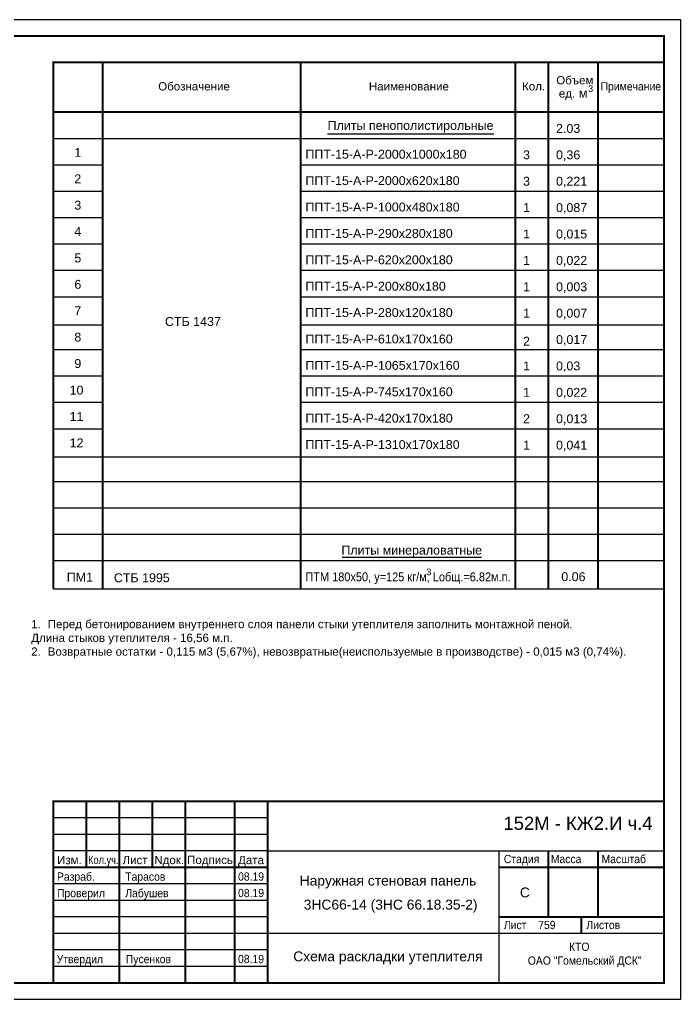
# Model space of a CAD drawing. Header units: millimetres. Extents: x 4512 to 6488, y 2531 to 2947.
# Drawn here: x 5417 to 5617.2, y 2645.7 to 2942.7 of the extents above; entities that cross this region are included whole.
import ezdxf

# ---------------------------------------------------------------- set-up
doc = ezdxf.new("R2010")
doc.units = ezdxf.units.MM
doc.layers.get('Defpoints').update_dxf_attribs({"color": 141})
doc.layers.add('СТЕНА', color=7, linetype='Continuous')
doc.layers.add('Текст', color=152, linetype='Continuous', lineweight=20)
doc.styles.add('Arial', font='arial.ttf', dxfattribs={"height": 62.454341})
doc.styles.add('ROMAND', font='arial.ttf', dxfattribs={"width": 0.7})
doc.styles.add('Ариал', font='arial.ttf')

msp = doc.modelspace()

# ---------------------------------------------------------------- linework, layer by layer
at = {"color": 7}
for p, q in [((5492.211, 2700.702), (5427.211, 2700.702)), ((5492.211, 2695.702), (5427.211, 2695.702)), ((5492.211, 2690.702), (5427.211, 2690.702)), ((5492.211, 2680.702), (5427.211, 2680.702)), ((5492.211, 2675.702), (5427.211, 2675.702)), ((5492.211, 2670.702), (5427.211, 2670.702)), ((5492.211, 2665.702), (5427.211, 2665.702)), ((5492.211, 2660.702), (5427.211, 2660.702)), ((5492.211, 2655.702), (5427.211, 2655.702))]:
    msp.add_line(p, q, dxfattribs=at)
msp.add_lwpolyline([(5197.211, 2942.702), (5617.211, 2942.702), (5617.211, 2645.702), (5197.211, 2645.702), (5197.211, 2942.702)])
at = {"const_width": 0.6}
msp.add_lwpolyline([(5217.211, 2937.702), (5612.211, 2937.702), (5612.211, 2650.702), (5217.211, 2650.702), (5217.211, 2650.702), (5217.211, 2937.702)], dxfattribs=at)
at = {"color": 7}
for points, const_width in [([(5612.211, 2929.702), (5427.211, 2929.702), (5427.211, 2914.702), (5612.211, 2914.702)], 0.6), ([(5427.211, 2929.702), (5427.211, 2770.202)], 0.6), ([(5442.211, 2929.702), (5442.211, 2770.202)], 0.6), ([(5502.211, 2929.702), (5502.211, 2770.202)], 0.6), ([(5567.211, 2929.702), (5567.211, 2770.202)], 0.6), ([(5577.211, 2929.702), (5577.211, 2770.202)], 0.6), ([(5592.211, 2929.702), (5592.211, 2770.202)], 0.6), ([(5612.211, 2705.702), (5427.211, 2705.702), (5427.211, 2650.702)], 0.6), ([(5437.211, 2685.702), (5437.211, 2705.702)], 0.6), ([(5447.211, 2650.702), (5447.211, 2705.702)], 0.6), ([(5457.211, 2685.702), (5457.211, 2705.702)], 0.6), ([(5467.211, 2650.702), (5467.211, 2705.702)], 0.6), ([(5482.211, 2650.702), (5482.211, 2705.702)], 0.6), ([(5492.211, 2650.702), (5492.211, 2705.702)], 0.6), ([(5612.211, 2690.702), (5492.211, 2690.702)], 0.4), ([(5562.211, 2650.702), (5562.211, 2690.702)], 0.4), ([(5577.211, 2670.702), (5577.211, 2690.702)], 0.6), ([(5592.211, 2670.702), (5592.211, 2690.702)], 0.6), ([(5492.211, 2685.702), (5427.211, 2685.702)], 0.6), ([(5612.211, 2685.702), (5562.211, 2685.702)], 0.6), ([(5612.211, 2670.702), (5562.211, 2670.702)], 0.6), ([(5587.211, 2665.702), (5587.211, 2670.702)], 0.6), ([(5612.211, 2665.702), (5492.211, 2665.702)], 0.4)]:
    msp.add_lwpolyline(points, dxfattribs=dict(at, const_width=const_width))
for points in [[(5510.311, 2908.043), (5560.67, 2908.043)], [(5427.211, 2906.702), (5612.211, 2906.702)], [(5427.211, 2906.702), (5612.211, 2906.702)], [(5427.211, 2898.702), (5442.211, 2898.702)], [(5502.211, 2898.702), (5612.211, 2898.702)], [(5427.211, 2890.702), (5442.211, 2890.702)], [(5502.211, 2890.702), (5612.211, 2890.702)], [(5427.211, 2882.702), (5442.211, 2882.702)], [(5427.211, 2882.702), (5442.211, 2882.702)], [(5502.211, 2882.702), (5612.211, 2882.702)], [(5502.211, 2882.702), (5612.211, 2882.702)], [(5427.211, 2874.702), (5442.211, 2874.702)], [(5502.211, 2874.702), (5612.211, 2874.702)], [(5502.211, 2874.702), (5612.211, 2874.702)], [(5427.211, 2866.702), (5442.211, 2866.702)], [(5502.211, 2866.702), (5612.211, 2866.702)], [(5502.211, 2866.702), (5612.211, 2866.702)], [(5427.211, 2858.702), (5442.211, 2858.702)], [(5502.211, 2858.702), (5612.211, 2858.702)], [(5502.211, 2858.702), (5612.211, 2858.702)], [(5427.211, 2850.202), (5442.211, 2850.202)], [(5502.211, 2850.202), (5612.211, 2850.202)], [(5502.211, 2850.202), (5612.211, 2850.202)], [(5427.211, 2842.702), (5442.211, 2842.702)], [(5427.211, 2842.702), (5442.211, 2842.702)], [(5502.211, 2842.702), (5612.211, 2842.702)], [(5502.211, 2842.702), (5612.211, 2842.702)], [(5427.211, 2834.702), (5442.211, 2834.702)], [(5502.211, 2834.702), (5612.211, 2834.702)], [(5502.211, 2834.702), (5612.211, 2834.702)], [(5427.211, 2826.702), (5442.211, 2826.702)], [(5502.211, 2826.702), (5612.211, 2826.702)], [(5502.211, 2826.702), (5612.211, 2826.702)], [(5427.211, 2818.702), (5442.211, 2818.702)], [(5502.211, 2818.702), (5612.211, 2818.702)], [(5502.211, 2818.702), (5612.211, 2818.702)], [(5427.211, 2810.202), (5442.211, 2810.202)], [(5442.211, 2810.202), (5612.211, 2810.202)], [(5502.211, 2810.202), (5612.211, 2810.202)], [(5427.211, 2802.702), (5442.211, 2802.702)], [(5427.211, 2802.702), (5442.211, 2802.702)], [(5442.211, 2802.702), (5612.211, 2802.702)], [(5502.211, 2802.702), (5612.211, 2802.702)], [(5427.211, 2794.702), (5442.211, 2794.702)], [(5442.211, 2794.702), (5612.211, 2794.702)], [(5502.211, 2794.702), (5612.211, 2794.702)], [(5427.211, 2786.702), (5442.211, 2786.702)], [(5442.211, 2786.702), (5612.211, 2786.702)], [(5502.211, 2786.702), (5612.211, 2786.702)], [(5427.211, 2778.702), (5442.211, 2778.702)], [(5442.211, 2778.702), (5612.211, 2778.702)], [(5502.211, 2778.702), (5612.211, 2778.702)], [(5514.764, 2779.752), (5556.976, 2779.752)], [(5427.211, 2770.202), (5442.211, 2770.202)], [(5442.211, 2770.202), (5612.211, 2770.202)], [(5502.211, 2770.202), (5612.211, 2770.202)]]:
    msp.add_lwpolyline(points, dxfattribs=at)

# ---------------------------------------------------------------- texts
for s, height, style, p in [('Объем', 2.5, 'Ариал', (5579.605, 2923.078)), ('Обозначение', 2.5, 'Ариал', (5459.019, 2921.226)), ('Наименование', 2.5, 'Ариал', (5522.835, 2921.226)), ('Кол.', 2.5, 'Ариал', (5569.262, 2921.226)), ('3', 2, 'Ариал', (5589.227, 2920.755)), ('ед.', 2.5, 'Ариал', (5580.383, 2919.062)), ('м', 2.7, 'Ариал', (5586.45, 2919.046)), ('Плиты пенополистирольные', 2.7, 'Ариал', (5510.348, 2909.277)), ('1', 2.7, 'Arial', (5433.609, 2901.104)), ('ППТ-15-А-Р-2000х1000х180', 2.7, 'Arial', (5503.609, 2900.541)), ('2', 2.7, 'Arial', (5433.609, 2893.104)), ('ППТ-15-А-Р-2000х620х180', 2.7, 'Arial', (5503.609, 2892.541)), ('3', 2.7, 'Arial', (5433.609, 2885.104)), ('ППТ-15-А-Р-1000х480х180', 2.7, 'Arial', (5503.609, 2884.541)), ('4', 2.7, 'Arial', (5433.609, 2877.104)), ('5', 2.7, 'Arial', (5433.609, 2869.104)), ('ППТ-15-А-Р-620х200х180', 2.7, 'Arial', (5503.609, 2868.541)), ('6', 2.7, 'Arial', (5433.609, 2861.104)), ('ППТ-15-А-Р-200х80х180', 2.7, 'Arial', (5503.609, 2860.541)), ('7', 2.7, 'Arial', (5433.609, 2853.104)), ('ППТ-15-А-Р-280х120х180', 2.7, 'Arial', (5503.609, 2852.541)), ('CТБ 1437', 2.7, 'Arial', (5461.059, 2849.832)), ('8', 2.7, 'Arial', (5433.609, 2845.104)), ('ППТ-15-А-Р-610х170х160', 2.7, 'Arial', (5503.609, 2844.541)), ('9', 2.7, 'Arial', (5433.609, 2837.104)), ('ППТ-15-А-Р-1065х170х160', 2.7, 'Arial', (5503.609, 2836.541)), ('10', 2.7, 'Arial', (5432.175, 2829.054)), ('ППТ-15-А-Р-745х170х160', 2.7, 'Arial', (5503.609, 2828.541)), ('11', 2.7, 'Arial', (5432.175, 2821.054)), ('ППТ-15-А-Р-420х170х180', 2.7, 'Arial', (5503.609, 2820.541)), ('12', 2.7, 'Arial', (5432.175, 2813.054)), ('ППТ-15-А-Р-1310х170х180', 2.7, 'Arial', (5503.609, 2812.541)), ('Плиты минераловатные', 2.7, 'Ариал', (5514.521, 2780.538)), ('ПМ1', 2.7, 'Arial', (5431.301, 2772.35)), ('CТБ 1995', 2.7, 'Arial', (5445.578, 2772.165)), ('3', 2, 'Arial', (5540.222, 2774.287)), ('Изм.', 2.5, 'Ариал', (5428.389, 2686.702)), ('Лист', 2.5, 'Ариал', (5448.211, 2686.702)), ('Nдок.', 2.5, 'Ариал', (5457.84, 2686.704)), ('Подпись', 2.5, 'Ариал', (5467.766, 2686.732)), ('Дата', 2.5, 'Ариал', (5483.211, 2686.702)), ('Наружная стеновая панель', 3, 'Arial', (5501.866, 2680.22)), ('С', 3, 'Arial', (5568.587, 2676.625)), ('3НС66-14 (3НС 66.18.35-2)', 3, 'Arial', (5503.102, 2672.944)), ('Схема раскладки утеплителя', 3, 'Arial', (5499.929, 2657.247))]:
    msp.add_text(s, height=height, dxfattribs=dict(at, style=style)).set_placement(p)
for s, height, style, width, p in [('Примечание', 2.5, 'Ариал', 0.9, (5593.053, 2921.226)), ('ПТМ 180х50, y=125 кг/м, Lобщ.=6.82м.п.', 2.7, 'Arial', 0.88, (5503.609, 2772.433)), ('Кол.уч.', 2.5, 'Ариал', 0.8, (5437.774, 2686.747)), ('Разраб.', 2.5, 'Ариал', 0.9, (5428.355, 2681.673)), ('Тарасов', 2.5, 'Ариал', 0.9, (5449.029, 2681.673)), ('08.19', 2.5, 'ROMAND', 0.9, (5483.211, 2681.702)), ('Проверил', 2.5, 'Ариал', 0.9, (5428.355, 2676.673)), ('Лабушев', 2.5, 'Ариал', 0.9, (5449.029, 2676.673)), ('08.19', 2.5, 'ROMAND', 0.9, (5483.211, 2676.702)), ('Утвердил', 2.5, 'Ариал', 0.9, (5428.258, 2656.673)), ('Пусенков', 2.5, 'Ариал', 0.9, (5449.208, 2656.673)), ('08.19', 2.5, 'ROMAND', 0.9, (5483.211, 2656.702))]:
    msp.add_text(s, height=height, dxfattribs=dict(at, style=style, width=width)).set_placement(p)
at = {"style": 'Ариал'}
for s, p in [('3', (5569.542, 2900.361)), ('0,36', (5579.542, 2900.361)), ('3', (5569.542, 2892.361)), ('0,221', (5579.542, 2892.361)), ('1', (5569.542, 2884.361)), ('0,087', (5579.542, 2884.361)), ('1', (5569.542, 2876.361)), ('0,015', (5579.542, 2876.361)), ('1', (5569.542, 2868.361)), ('0,022', (5579.542, 2868.361)), ('0,003', (5579.542, 2860.361)), ('1', (5569.542, 2860.361)), ('1', (5569.542, 2852.361)), ('0,007', (5579.542, 2852.361)), ('2', (5569.542, 2843.861)), ('0,017', (5579.542, 2844.361)), ('1', (5569.542, 2836.361)), ('0,03', (5579.542, 2836.361)), ('1', (5569.542, 2828.361)), ('0,022', (5579.542, 2828.361)), ('2', (5569.542, 2820.361)), ('0,013', (5579.542, 2820.361)), ('1', (5569.542, 2812.361)), ('0,041', (5579.542, 2812.361)), ('0.06', (5581.127, 2772.489))]:
    msp.add_text(s, height=2.7, dxfattribs=at).set_placement(p)
at = {"color": 1, "style": 'Arial'}
msp.add_text('ППТ-15-А-Р-290х280х180', height=2.7, dxfattribs=at).set_placement((5503.609, 2876.541))
at = {"color": 0, "insert": (5420.553, 2760.722), "char_height": 2.5, "attachment_point": 1, "style": 'Arial'}
msp.add_mtext_dynamic_manual_height_columns('\\pxt2;1.^IПеред бетонированием внутреннего слоя панели стыки утеплителя заполнить монтажной пеной. \\PДлина стыков утеплителя - 16,56 м.п.\\P2.^IВозвратные остатки - 0,115 м3 (5,67%), невозвратные(неиспользуемые в производстве) - 0,015 м3 (0,74%).', width=190.62974, gutter_width=1, heights=[28.133], dxfattribs=at)
at = {"layer": 'Defpoints', "style": 'Ариал'}
msp.add_text('2.03', height=2.7, dxfattribs=at).set_placement((5579.542, 2908.361))
at = {"layer": 'СТЕНА', "color": 7, "style": 'ROMAND', "width": 0.9}
for s, p in [('Стадия    Масса       Масштаб', (5563.717, 2687.012)), ('Лист ', (5563.717, 2667.012)), ('759', (5574.143, 2667.012)), ('Листов', (5588.717, 2667.012)), ('КТО', (5583.479, 2660.412)), ('ОАО "Гомельский ДСК"', (5570.984, 2656.216))]:
    msp.add_text(s, height=2.5, dxfattribs=at).set_placement(p)
at = {"layer": 'Текст', "style": 'Arial'}
msp.add_text('152М - КЖ2.И ч.4', height=4, dxfattribs=at).set_placement((5563.608, 2697.088))

doc.saveas('drawing.dxf')
